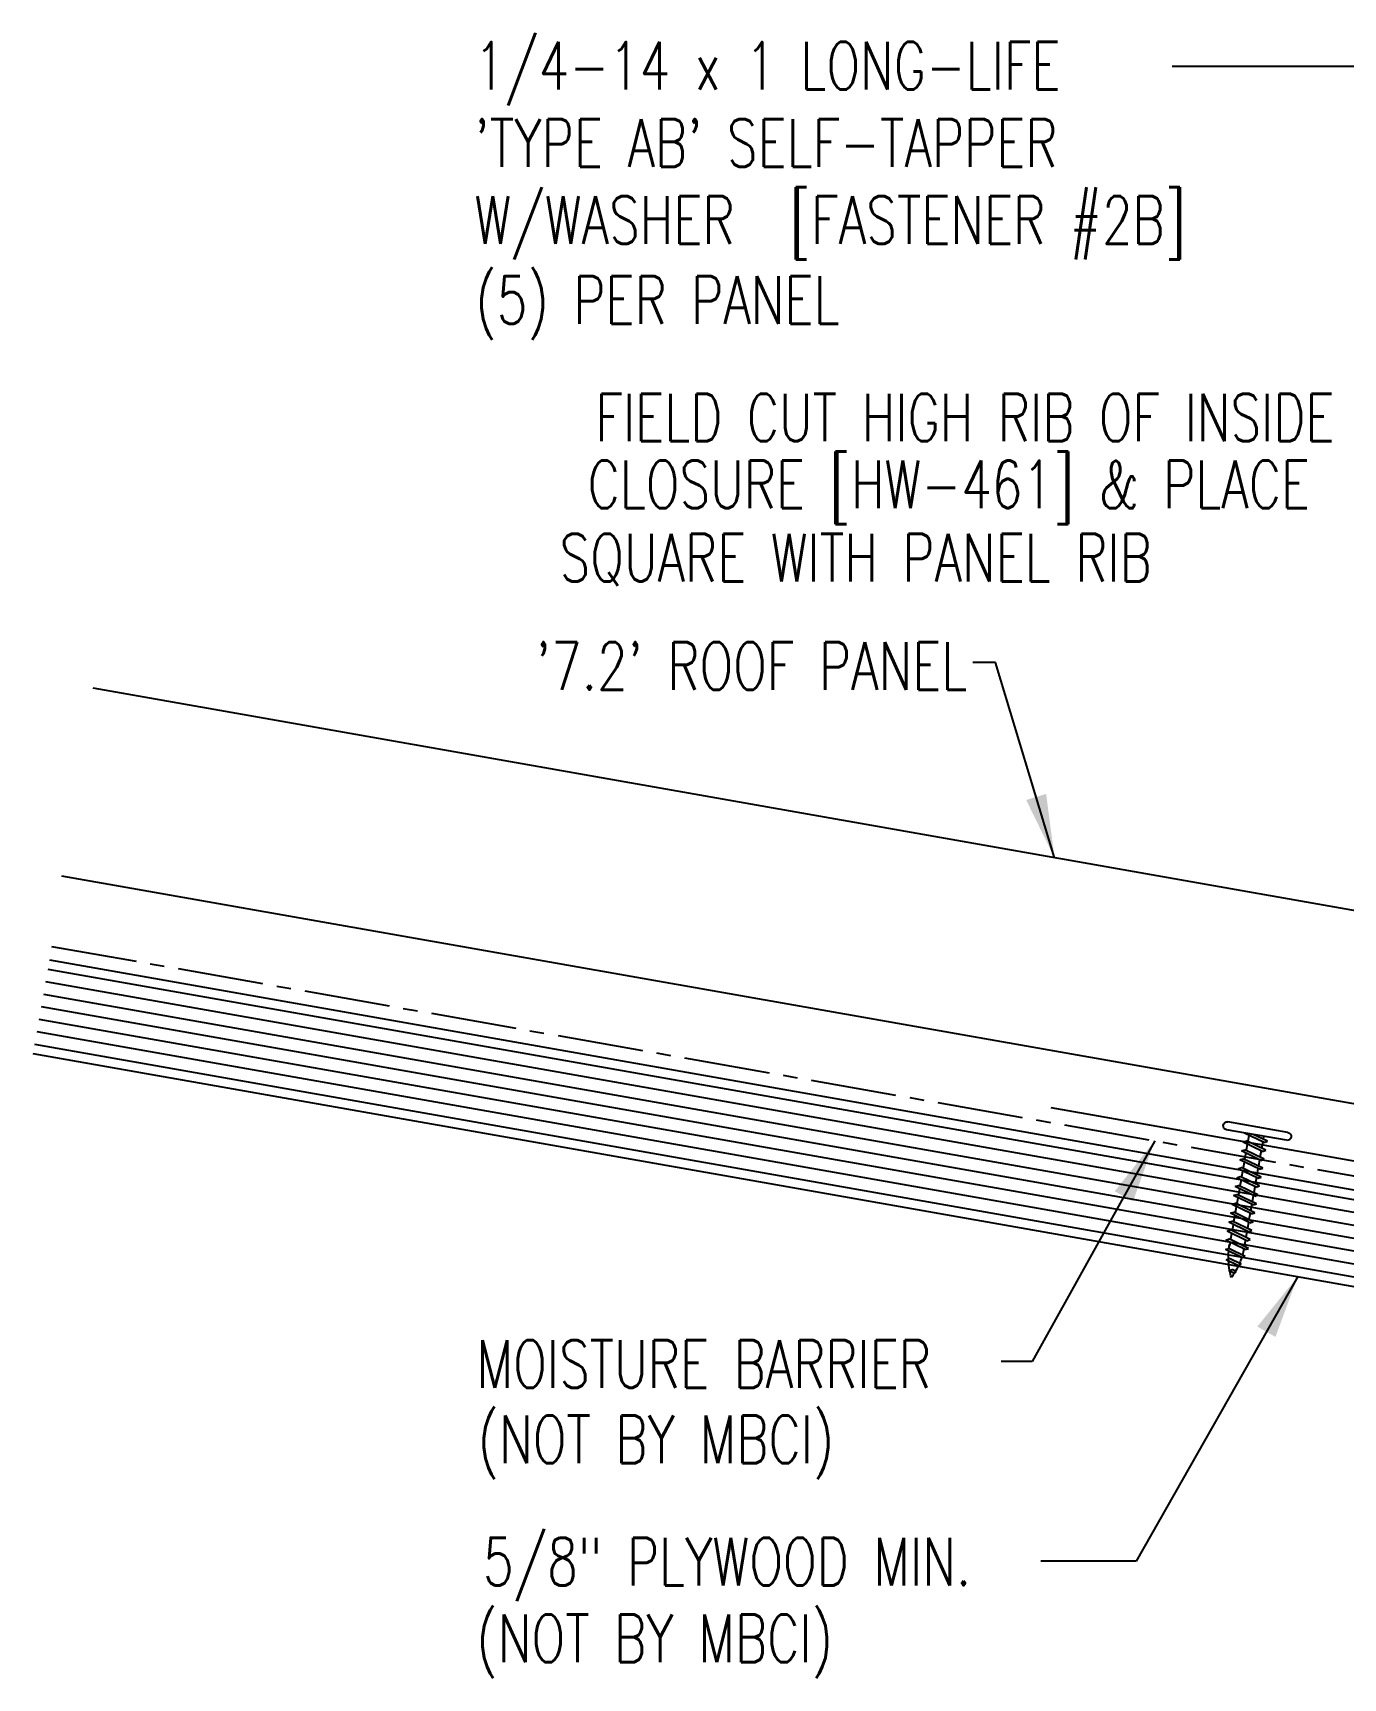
# Model space of a CAD drawing. Header units: inches. Extents: x 3.2 to 42.5, y 25.8 to 40.2.
# Drawn here: x 3.23 to 13.55, y 27.27 to 40.22 of the extents above; entities that cross this region are included whole.
import ezdxf
from ezdxf.enums import TextEntityAlignment as Align

# ---------------------------------------------------------------- set-up
doc = ezdxf.new("R2010")
doc.units = ezdxf.units.IN
doc.header["$MEASUREMENT"] = 0
doc.linetypes.add('CENTER2', pattern=[1.125, 0.75, -0.125, 0.125, -0.125])
for name, color, linetype in [('BARRIER', 253, 'CENTER2'), ('FASTENER', 9, 'Continuous'), ('PANEL', 11, 'Continuous'), ('STLB', 5, 'Continuous'), ('TEXT', 2, 'Continuous'), ('TRIM', 6, 'Continuous'), ('WOOD', 3, 'Continuous')]:
    doc.layers.add(name, color=color, linetype=linetype)
doc.styles.add('TEXT', font='SIMPLEX', dxfattribs={"width": 0.75, "height": 6})
doc.styles.add('TEXT1', font='ROMANS.shx', dxfattribs={"width": 0.75, "height": 0.375})
doc.dimstyles.new('DETAIL$7', dxfattribs={"dimscale": 4, "dimtxt": 6, "dimasz": 0.125, "dimexe": 0.0625, "dimexo": 0.125, "dimgap": 0.0625, "dimtad": 1, "dimdec": 5, "dimzin": 3, "dimdsep": 46, "dimlunit": 4, "dimtxsty": 'TEXT', "dimblk": 'ARCHTICK', "dimcen": 0.0625, "dimclrd": 7, "dimclre": 7, "dimclrt": 2, "dimadec": 0, "dimazin": 0, "dimtfac": 0.666667, "dimtdec": 5, "dimtmove": 0, "dimatfit": 3, "dimfxl": 0, "dimfrac": 2, "dimtolj": 1, "dimtzin": 3, "dimarcsym": 0})

# ---------------------------------------------------------------- blocks, each defined once
blk = doc.blocks.new('_ArchTick')
at = {"color": 0, "linetype": 'ByBlock', "const_width": 0.15}
blk.add_lwpolyline([(-0.5, -0.5), (0.5, 0.5)], dxfattribs=at)
blk = doc.blocks.new('st8')
at = {"layer": 'STLB', "color": 9}
for p, q in [((-0.24, 0.062), (0.24, 0.062)), ((-0.24, 0), (0.24, 0)), ((-0.093, -0.034), (0.027, 0)), ((-0.069, -0.048), (-0.093, -0.034)), ((-0.093, -0.106), (0.071, -0.059)), ((-0.069, -0.119), (-0.093, -0.106)), ((-0.069, -0.048), (0.095, -0.001)), ((-0.069, -0.119), (0.095, -0.073)), ((-0.057, 0), (-0.057, -0.024)), ((-0.057, -0.045), (-0.057, -0.096)), ((-0.057, -0.116), (-0.057, -0.167)), ((0.059, -0.011), (0.059, -0.062)), ((0.059, -0.083), (0.059, -0.134)), ((0.095, -0.073), (0.071, -0.059)), ((-0.093, -0.177), (0.071, -0.13)), ((-0.069, -0.191), (-0.093, -0.177)), ((-0.093, -0.248), (0.071, -0.202)), ((-0.069, -0.262), (-0.093, -0.248)), ((-0.069, -0.191), (0.095, -0.144)), ((-0.069, -0.262), (0.095, -0.215)), ((-0.057, -0.187), (-0.057, -0.238)), ((-0.057, -0.259), (-0.057, -0.31)), ((0.059, -0.154), (0.059, -0.205)), ((0.059, -0.225), (0.059, -0.276)), ((0.095, -0.144), (0.071, -0.13)), ((0.095, -0.215), (0.071, -0.202)), ((-0.093, -0.32), (0.071, -0.273)), ((-0.069, -0.333), (-0.093, -0.32)), ((-0.093, -0.391), (0.071, -0.344)), ((-0.069, -0.333), (0.095, -0.287)), ((-0.069, -0.405), (0.095, -0.358)), ((-0.057, -0.33), (-0.057, -0.381)), ((0.059, -0.297), (0.059, -0.348)), ((0.059, -0.368), (0.059, -0.419)), ((0.095, -0.287), (0.071, -0.273)), ((0.095, -0.358), (0.071, -0.344)), ((-0.069, -0.405), (-0.093, -0.391)), ((-0.093, -0.462), (0.071, -0.416)), ((-0.069, -0.476), (-0.093, -0.462)), ((-0.093, -0.534), (0.071, -0.487)), ((-0.069, -0.476), (0.095, -0.429)), ((-0.069, -0.547), (0.095, -0.501)), ((-0.057, -0.401), (-0.057, -0.452)), ((-0.057, -0.473), (-0.057, -0.524)), ((0.059, -0.439), (0.059, -0.49)), ((0.059, -0.511), (0.059, -0.562)), ((0.095, -0.429), (0.071, -0.416)), ((0.095, -0.501), (0.071, -0.487)), ((-0.069, -0.547), (-0.093, -0.534)), ((-0.093, -0.605), (0.071, -0.558)), ((-0.069, -0.619), (-0.093, -0.605)), ((-0.093, -0.677), (0.071, -0.63)), ((-0.069, -0.619), (0.095, -0.572)), ((-0.069, -0.69), (0.095, -0.643)), ((-0.057, -0.544), (-0.057, -0.595)), ((-0.057, -0.615), (-0.057, -0.666)), ((0.059, -0.582), (0.059, -0.633)), ((0.095, -0.572), (0.071, -0.558)), ((0.095, -0.643), (0.071, -0.63)), ((-0.069, -0.69), (-0.093, -0.677)), ((-0.093, -0.748), (0.071, -0.701)), ((-0.069, -0.761), (-0.093, -0.748)), ((-0.093, -0.819), (0.071, -0.772)), ((-0.069, -0.761), (0.095, -0.715)), ((-0.057, -0.687), (-0.057, -0.738)), ((-0.057, -0.758), (-0.057, -0.809)), ((0.059, -0.654), (0.059, -0.704)), ((0.059, -0.725), (0.059, -0.776)), ((0.095, -0.715), (0.071, -0.701)), ((0.095, -0.786), (0.071, -0.772)), ((-0.069, -0.833), (-0.093, -0.819)), ((-0.093, -0.891), (0.071, -0.844)), ((-0.069, -0.904), (-0.093, -0.891)), ((-0.069, -0.833), (0.095, -0.786)), ((-0.069, -0.904), (0.095, -0.857)), ((-0.057, -0.83), (-0.057, -0.88)), ((0.059, -0.796), (0.059, -0.847)), ((0.059, -0.868), (0.059, -0.898)), ((0.095, -0.857), (0.071, -0.844)), ((-0.078, -0.958), (0.061, -0.918)), ((-0.054, -0.971), (-0.078, -0.958)), ((-0.058, -1.023), (0.041, -0.995)), ((-0.034, -1.037), (-0.058, -1.023)), ((-0.054, -0.971), (0.085, -0.931)), ((-0.034, -1.037), (0.065, -1.009)), ((0.065, -1.009), (0.041, -0.995)), ((0.085, -0.931), (0.061, -0.918)), ((-0.03, -1.087), (0.006, -1.076)), ((-0.006, -1.1), (-0.03, -1.087)), ((-0.006, -1.1), (0.03, -1.09)), ((0.03, -1.09), (0.006, -1.076))]:
    blk.add_line(p, q, dxfattribs=at)
for centre, radius, start, end in [((-0.24, 0.031), 0.0312, 90, 270), ((0.24, 0.031), 0.0312, 270, 90), ((0.502, -0.89), 0.56, 181.0834, 186.2136), ((-0.501, -0.89), 0.56, 357.0874, 0.7958), ((0.502, -0.89), 0.56, 188.2489, 193.282), ((0.502, -0.89), 0.56, 194.889, 200.3099), ((-0.501, -0.89), 0.56, 339.4684, 347.2016), ((-0.501, -0.89), 0.56, 348.7524, 354.9475), ((0.502, -0.89), 0.56, 201.1572, 206.3807), ((-0.501, -0.89), 0.56, 333.6193, 338.828)]:
    blk.add_arc(centre, radius, start, end, dxfattribs=at)
blk = doc.blocks.new('FD-F2b')
at = {"layer": 'TEXT', "style": 'TEXT1', "width": 0.75}
for s, p in [('1/4-14 x 1 LONG-LIFE', (0.0047, -0.0408)), ("'TYPE AB' SELF-TAPPER", (0.0047, -0.1926)), ('W/WASHER', (0.0047, -0.3444)), ('[FASTENER #2B]', (0.6255, -0.3444))]:
    blk.add_text(s, height=0.09375, dxfattribs=at).set_placement(p)
blk.add_attdef('(QUANTITY)', (0.0047, -0.4962), '', height=0.0938, dxfattribs=at)
at = {"layer": 'TEXT', "style": 'TEXT1', "flags": 1}
for tag, p in [('Color', (0.0199, -0.7145)), ('Calc', (0.0199, -0.7145)), ('Opt1', (0.0199, -0.7145)), ('Opt2', (0.0199, -0.7145)), ('Opt3', (0.0199, -0.7145)), ('Description', (0.0199, -0.7145)), ('Multiple', (0.0199, -0.7145)), ('Part', (0.0199, -0.7145)), ('Spare1', (0.0199, -0.902)), ('Spare2', (0.0199, -0.902)), ('Spare3', (0.0199, -0.902)), ('Spare4', (0.0199, -0.902)), ('Spare5', (0.0199, -0.902)), ('Spare6', (0.0199, -0.902)), ('Spare7', (0.0199, -0.902)), ('Spare8', (0.0199, -0.902)), ('Spare9', (0.0199, -0.902)), ('Spare10', (0.0199, -0.902))]:
    blk.add_attdef(tag, p, '', height=0.0938, dxfattribs=at)

msp = doc.modelspace()

# ---------------------------------------------------------------- linework, layer by layer
msp.add_line((14.49657, 39.9589), (12.20623, 39.9589))
at = {"layer": 'BARRIER', "ltscale": 0.9}
msp.add_line((3.38143, 33.02857), (22.84852, 29.596), dxfattribs=at)
at = {"layer": 'PANEL'}
for p, q in [((17.15699, 32.69021), (3.70785, 35.06166)), ((16.89652, 31.213), (3.46097, 33.58205))]:
    msp.add_line(p, q, dxfattribs=at)
at = {"layer": 'TRIM'}
msp.add_line((11.25027, 31.76041), (22.08316, 29.85028), dxfattribs=at)
at = {"layer": 'WOOD', "color": 3, "linetype": 'Continuous'}
for p, q in [((3.36414, 32.9229), (22.84852, 29.48728)), ((3.2339, 32.1843), (22.84852, 28.72571))]:
    msp.add_line(p, q, dxfattribs=at)
at = {"layer": 'WOOD', "color": 9, "linetype": 'Continuous'}
for p, q in [((3.35112, 32.84904), (22.84852, 29.41112)), ((3.33375, 32.75056), (22.84852, 29.30958)), ((3.29902, 32.5536), (22.84852, 29.10649)), ((3.31639, 32.65208), (22.84852, 29.20804)), ((3.28166, 32.45512), (22.84852, 29.00495)), ((3.26429, 32.35664), (22.84852, 28.90341)), ((3.24693, 32.25816), (22.84852, 28.80187))]:
    msp.add_line(p, q, dxfattribs=at)

# ---------------------------------------------------------------- block references
at = {"layer": 'FASTENER', "xscale": -1, "rotation": 350.0000000000001}
msp.add_blockref('st8', (12.87161, 31.54244), dxfattribs=at)
at = {"layer": 'TEXT', "xscale": 4, "yscale": 4, "zscale": 4}
msp.add_blockref('FD-F2b', (6.69286, 39.93986), dxfattribs=at)

# ---------------------------------------------------------------- texts
at = {"layer": 'TEXT', "style": 'TEXT1', "width": 0.75}
for s, p in [('(5) PER PANEL', (6.71921, 37.93178)), ('MOISTURE BARRIER', (6.72749, 29.551)), ('(NOT BY MBCI)', (6.73728, 28.95782)), ('5/8" PLYWOOD MIN.', (6.7792, 27.99519)), ('(NOT BY MBCI)', (6.72728, 27.39003))]:
    msp.add_text(s, height=0.375, dxfattribs=at).set_placement(p)
for s, p in [('FIELD CUT HIGH RIB OF INSIDE', (13.48591, 37.00659)), ('CLOSURE [HW-461] & PLACE ', (13.48591, 36.47933)), ('SQUARE WITH PANEL RIB', (12.04711, 35.90326)), ("'7.2' ROOF PANEL", (10.59391, 35.0497))]:
    msp.add_text(s, height=0.375, dxfattribs=at).set_placement(p, align=Align.RIGHT)

# ---------------------------------------------------------------- leaders
for points in [[(11.28046, 33.7264), (10.81507, 35.26488), (10.6366, 35.26488)], [(12.06941, 31.49665), (11.10345, 29.75744), (10.86046, 29.75744)], [(13.19612, 30.42769), (11.92356, 28.18651), (11.1718, 28.18651)]]:
    msp.add_leader(points, dimstyle='DETAIL$7')

doc.saveas('drawing.dxf')
